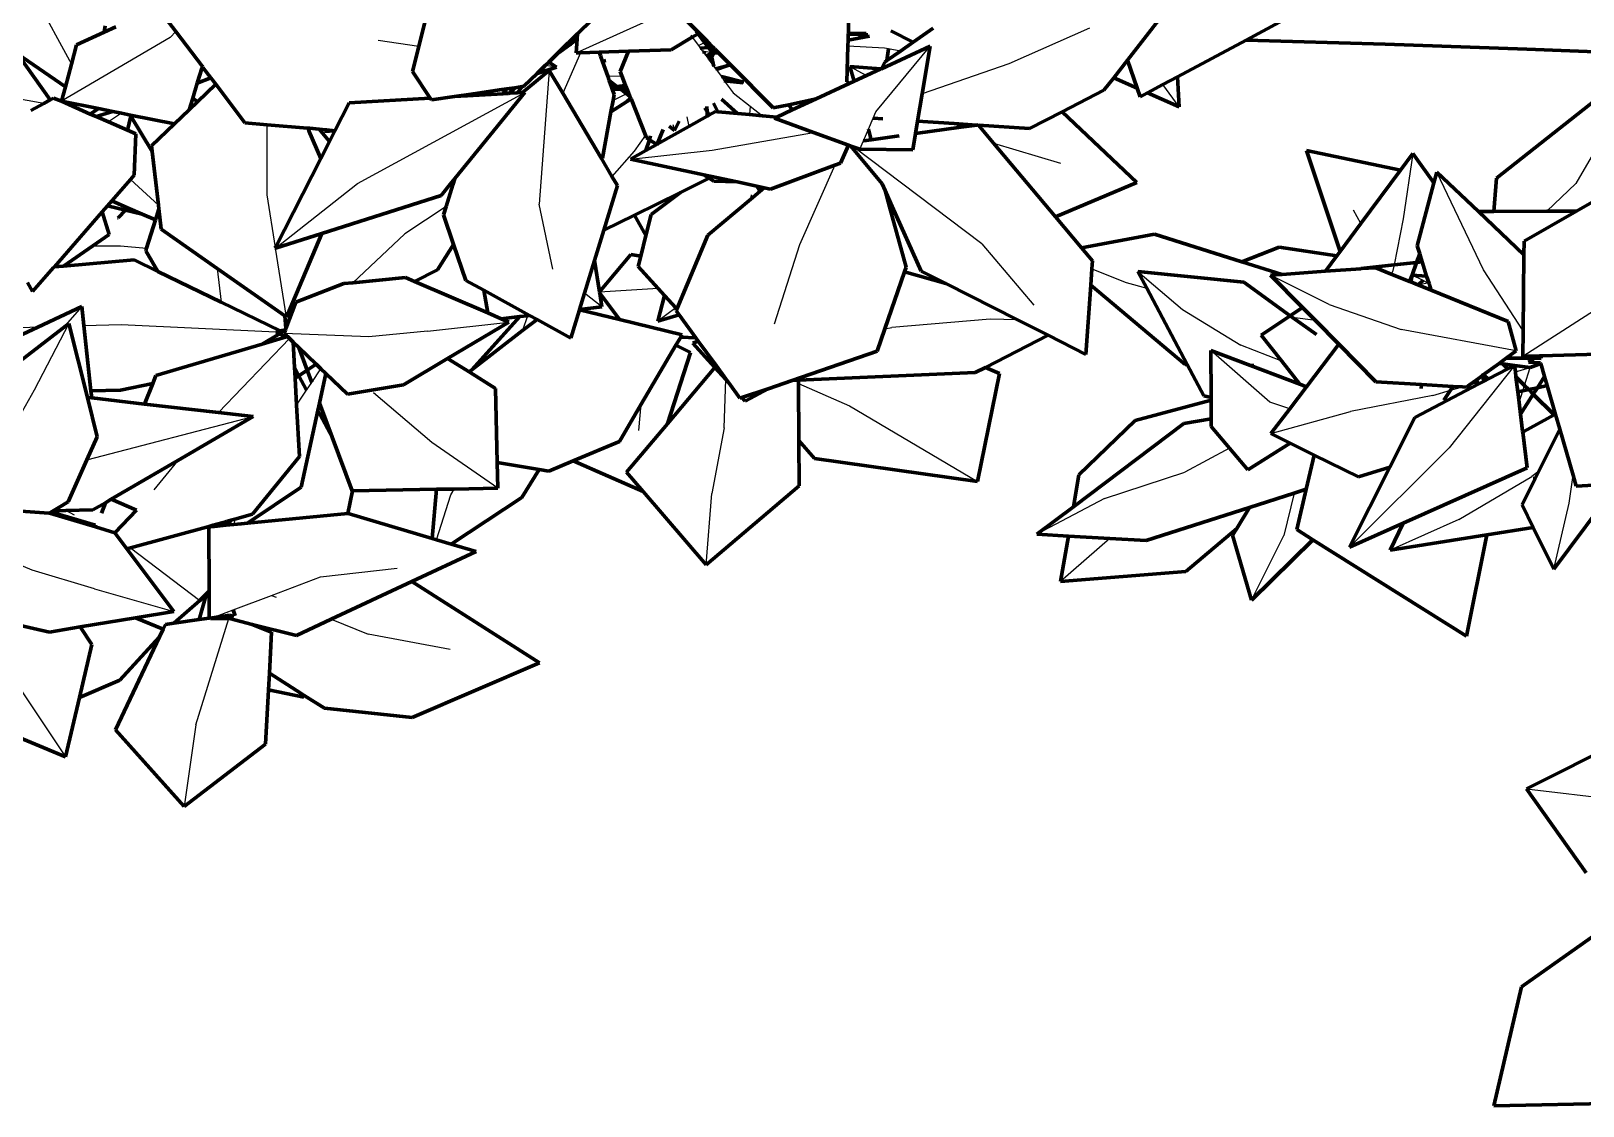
# Model space of a CAD drawing. Header units: millimetres. Extents: x 4307 to 31003, y 2809 to 20009.
# Drawn here: x 7200.2 to 7363.6, y 7641.9 to 7755.2 of the extents above; entities that cross this region are included whole.
import ezdxf

# ---------------------------------------------------------------- set-up
doc = ezdxf.new("R2010")
doc.units = ezdxf.units.MM
doc.layers.add('ProfileEdges', color=7, linetype='Continuous')

msp = doc.modelspace()

# ---------------------------------------------------------------- linework, layer by layer
for p, q in [((7199.49, 7760.96), (7204.48, 7751.72)), ((7257.65, 7752.89), (7268.99, 7758.04)), ((7311.67, 7755.5), (7303.19, 7751.75)), ((7214.88, 7754.5), (7203.46, 7747.79)), ((7215.49, 7755.13), (7214.88, 7754.5)), ((7241.07, 7753.56), (7236.77, 7754.2)), ((7269.7, 7754.75), (7269.85, 7754.54)), ((7269.85, 7754.54), (7270.5, 7753.66)), ((7270.5, 7753.66), (7271.15, 7754)), ((7270.5, 7753.66), (7270.7, 7753.39)), ((7271.15, 7754), (7271.41, 7754.13)), ((7290.11, 7753.39), (7286.24, 7753.59)), ((7289.19, 7746.7), (7294.9, 7753.61)), ((7258.09, 7752.91), (7256.22, 7748.66)), ((7270.7, 7753.39), (7270.91, 7753.11)), ((7270.91, 7753.11), (7271.94, 7752.93)), ((7270.91, 7753.11), (7271.02, 7752.96)), ((7271.02, 7752.96), (7271.05, 7752.92)), ((7271.11, 7753.02), (7271.05, 7752.92)), ((7271.05, 7752.92), (7271.12, 7752.82)), ((7271.12, 7752.82), (7271.31, 7752.57)), ((7271.31, 7752.57), (7271.49, 7752.32)), ((7271.49, 7752.32), (7271.64, 7752.13)), ((7271.64, 7752.13), (7271.72, 7752.01)), ((7271.72, 7752.01), (7272.13, 7751.46)), ((7271.85, 7752.73), (7271.93, 7752.73)), ((7271.93, 7752.73), (7272.09, 7752.75)), ((7272.09, 7752.75), (7272.71, 7752.81)), ((7290.52, 7753.31), (7290.11, 7753.39)), ((7291.78, 7753.08), (7290.52, 7753.31)), ((7201.57, 7747.56), (7185.7, 7750.4)), ((7254.8, 7751.05), (7253.73, 7736.94)), ((7255.57, 7751.38), (7254.37, 7751.56)), ((7260.95, 7750.43), (7262.43, 7750.49)), ((7272.13, 7751.46), (7272.31, 7751.22)), ((7272.31, 7751.22), (7272.36, 7751.15)), ((7272.36, 7751.15), (7272.92, 7750.39)), ((7272.92, 7750.39), (7273.23, 7749.96)), ((7286.44, 7751.47), (7288.21, 7750.5)), ((7303.19, 7751.75), (7294.06, 7748.57)), ((7234.62, 7739.14), (7252.23, 7748.73)), ((7263.16, 7748.67), (7262.95, 7748.57)), ((7273.23, 7749.96), (7274.18, 7748.68)), ((7274.18, 7748.68), (7275.97, 7747.27)), ((7321.14, 7747.2), (7319.4, 7749.56)), ((7262.95, 7748.57), (7261.52, 7747.88)), ((7275.97, 7747.27), (7275.88, 7746.39)), ((7275.97, 7747.27), (7277.25, 7746.26)), ((7209.77, 7746.53), (7208.38, 7745.62)), ((7267.8, 7745.36), (7267.99, 7744.73)), ((7269.3, 7746.14), (7269.49, 7745.14)), ((7288.4, 7744.85), (7288.9, 7746.01)), ((7288.9, 7746.01), (7289.19, 7746.7)), ((7297.44, 7745.45), (7298.15, 7745.06)), ((7225.11, 7737.92), (7225.11, 7745.33)), ((7231.35, 7744.79), (7231.12, 7744.61)), ((7264.92, 7744.23), (7263.74, 7742.54)), ((7271.94, 7742.65), (7282.62, 7744.52)), ((7287.88, 7743.62), (7288.4, 7744.85)), ((7366.23, 7744.87), (7362.88, 7739.14)), ((7263.74, 7742.54), (7261.4, 7739.88)), ((7263.37, 7741.7), (7271.94, 7742.65)), ((7300.36, 7732.76), (7286.87, 7742.97)), ((7287.51, 7742.74), (7287.88, 7743.62)), ((7301.59, 7743.38), (7308.62, 7741.27)), ((7345.72, 7742.3), (7344.7, 7735.42)), ((7284.88, 7741.07), (7281.16, 7732.68)), ((7210.7, 7739.57), (7213.65, 7736.84)), ((7225.98, 7732.33), (7234.62, 7739.14)), ((7353.18, 7730.05), (7348.24, 7740.34)), ((7362.88, 7739.14), (7359.82, 7736.2)), ((7225.97, 7732.4), (7225.11, 7737.92)), ((7276.01, 7737.49), (7276.11, 7737.93)), ((7243.95, 7736.72), (7239.61, 7733.84)), ((7255.16, 7730.09), (7253.73, 7736.94)), ((7340.25, 7734.92), (7339.48, 7736.33)), ((7344.7, 7735.42), (7343.75, 7730.56)), ((7206.74, 7732.56), (7209.64, 7732.57)), ((7209.64, 7732.57), (7212.41, 7732.31)), ((7227.12, 7725.05), (7225.98, 7732.33)), ((7234.12, 7728.67), (7239.61, 7733.84)), ((7281.16, 7732.68), (7278.47, 7724.3)), ((7300.36, 7732.76), (7305.81, 7726.3)), ((7219.83, 7730.18), (7220.25, 7726.62)), ((7311.93, 7730.14), (7315.54, 7728.69)), ((7316.78, 7729.87), (7321.46, 7725.85)), ((7336.9, 7726.38), (7330.75, 7729.46)), ((7343.6, 7729.83), (7343.46, 7729.59)), ((7343.75, 7730.56), (7343.6, 7729.83)), ((7346.81, 7728.9), (7345.66, 7729.48)), ((7357.34, 7723.62), (7353.18, 7730.05)), ((7260.35, 7726.14), (7258.52, 7727.59)), ((7266.26, 7728.08), (7260.1, 7727.67)), ((7315.54, 7728.69), (7317.72, 7728.1)), ((7346.24, 7728.46), (7347.27, 7728.66)), ((7347.27, 7728.66), (7346.81, 7728.9)), ((7347.43, 7728.58), (7347.27, 7728.66)), ((7357.31, 7720.94), (7367.49, 7727.48)), ((7205.59, 7726.17), (7203.57, 7723.89)), ((7268.11, 7726.02), (7266.22, 7724.61)), ((7321.46, 7725.85), (7327.61, 7722.08)), ((7336.9, 7726.38), (7344.51, 7723.76)), ((7204.21, 7724.38), (7200.56, 7717.37)), ((7205.8, 7724.16), (7209.72, 7724.28)), ((7209.72, 7724.28), (7226, 7723.49)), ((7241.98, 7723.56), (7250.54, 7724.53)), ((7252.51, 7725.2), (7252, 7723.64)), ((7301.22, 7724.83), (7290.86, 7723.97)), ((7304.1, 7724.77), (7301.22, 7724.83)), ((7335.47, 7724.68), (7333.07, 7725.02)), ((7200.94, 7724.01), (7190.81, 7723.54)), ((7227.44, 7722.8), (7219.99, 7714.99)), ((7226.03, 7723.5), (7226.71, 7723.47)), ((7235.8, 7722.97), (7226.88, 7723.34)), ((7241.98, 7723.56), (7235.8, 7722.97)), ((7290.13, 7723.82), (7290.86, 7723.97)), ((7356.61, 7721.49), (7344.51, 7723.76)), ((7330.68, 7716.1), (7324.47, 7721.53)), ((7331.93, 7720.4), (7327.61, 7722.08)), ((7359.23, 7720.7), (7359.05, 7720.99)), ((7229.79, 7718.18), (7230.74, 7719.62)), ((7356.43, 7719.97), (7349.57, 7711.29)), ((7356.52, 7719.28), (7358.09, 7719.73)), ((7357.49, 7717.85), (7358.09, 7719.73)), ((7229.25, 7717.37), (7229.79, 7718.18)), ((7273.21, 7713.38), (7273.39, 7718.47)), ((7273.39, 7718.47), (7273.39, 7718.55)), ((7281.04, 7718.06), (7286.4, 7715.71)), ((7349.69, 7717.34), (7350.95, 7717.7)), ((7351.71, 7717.91), (7352.57, 7718.16)), ((7352.57, 7718.16), (7353.24, 7718.3)), ((7357.31, 7717.29), (7357.49, 7717.85)), ((7200.56, 7717.37), (7197.39, 7711.74)), ((7228.19, 7715.77), (7229.25, 7717.37)), ((7242.44, 7711.85), (7236.28, 7717.06)), ((7332.76, 7715.4), (7330.68, 7716.1)), ((7347.82, 7716.81), (7339.15, 7715.1)), ((7347.82, 7716.81), (7349.69, 7717.34)), ((7356.92, 7716.04), (7357.31, 7717.29)), ((7206.12, 7710), (7223.64, 7714.57)), ((7264.23, 7713.11), (7264.49, 7715.88)), ((7286.4, 7715.71), (7299.88, 7707.74)), ((7330.77, 7712.78), (7339.15, 7715.1)), ((7273.21, 7713.38), (7271.93, 7706.45)), ((7357.42, 7713.01), (7357.28, 7713.05)), ((7249.4, 7707.03), (7242.44, 7711.85)), ((7326.44, 7711.23), (7321.72, 7708.71)), ((7349.57, 7711.29), (7339.06, 7700.82)), ((7215.69, 7709.94), (7213.17, 7706.84)), ((7313.26, 7705.95), (7321.72, 7708.71)), ((7350.58, 7703.73), (7358.25, 7708.25)), ((7358.98, 7708.82), (7358.25, 7708.25)), ((7362.17, 7705.44), (7362.6, 7708.4)), ((7242.91, 7701.6), (7244.43, 7706.33)), ((7244.43, 7706.33), (7244.8, 7706.94)), ((7271.33, 7698.94), (7271.93, 7706.45)), ((7333.24, 7706.49), (7332.14, 7702.04)), ((7204.81, 7704.18), (7203.89, 7704.68)), ((7313.26, 7705.95), (7306.13, 7702.17)), ((7360.56, 7698.49), (7362.17, 7705.44)), ((7220.98, 7703.15), (7220.84, 7703.53)), ((7221.16, 7703.16), (7221.19, 7703.24)), ((7221.19, 7703.24), (7221.4, 7703.68)), ((7221.69, 7703.75), (7221.59, 7703.2)), ((7350.58, 7703.73), (7343.35, 7700.49)), ((7200.35, 7698.38), (7189.74, 7702.83)), ((7313.83, 7701.72), (7308.64, 7697.18)), ((7328.73, 7695.23), (7332.14, 7702.04)), ((7210.71, 7700.75), (7218.01, 7695.2)), ((7206.91, 7696.41), (7200.35, 7698.38)), ((7230.72, 7697.68), (7238.79, 7698.59)), ((7206.91, 7696.41), (7215.27, 7694.05)), ((7225.55, 7695.73), (7230.72, 7697.68)), ((7221.51, 7694.22), (7225.55, 7695.73)), ((7225.55, 7695.73), (7226.04, 7695.53)), ((7217.58, 7682.08), (7221.05, 7693.28)), ((7219.3, 7693.38), (7221.51, 7694.22)), ((7221.05, 7693.28), (7221.17, 7693.65)), ((7231.82, 7693.21), (7235.72, 7691.64)), ((7244.38, 7690.04), (7235.72, 7691.64)), ((7198.96, 7686.08), (7203.87, 7678.72)), ((7228.69, 7685.39), (7228.96, 7685.01)), ((7217.58, 7682.08), (7216.37, 7673.48)), ((7357.7, 7675.36), (7367.41, 7674.21))]:
    msp.add_line(p, q)
at = {"layer": 'ProfileEdges', "lineweight": 211}
for p, q in [((7315.68, 7752.14), (7321.89, 7760.14)), ((7242.63, 7759.91), (7241.07, 7753.56)), ((7214.2, 7756.84), (7215.49, 7755.13)), ((7328.17, 7754.25), (7334.74, 7757.77)), ((7207.95, 7755.08), (7208.03, 7755.73)), ((7209.17, 7755.63), (7207.95, 7755.08)), ((7257.78, 7754.9), (7259.33, 7756.42)), ((7269.01, 7756.56), (7270.4, 7755.15)), ((7270.3, 7755.15), (7270.25, 7755.15)), ((7270.3, 7755.15), (7270.28, 7755.18)), ((7270.4, 7755.15), (7270.3, 7755.15)), ((7270.48, 7754.91), (7270.3, 7755.15)), ((7270.4, 7755.15), (7270.58, 7754.97)), ((7286.29, 7754.97), (7286.32, 7756.1)), ((7293.11, 7754.01), (7290.77, 7755.22)), ((7295.22, 7755.49), (7293.11, 7754.01)), ((7205.01, 7753.76), (7204.48, 7751.72)), ((7207.95, 7755.08), (7205.01, 7753.76)), ((7215.49, 7755.13), (7218.28, 7751.45)), ((7241.07, 7753.56), (7240.41, 7750.92)), ((7255.84, 7752.99), (7256.77, 7753.91)), ((7256.99, 7753.79), (7255.84, 7752.94)), ((7256.77, 7753.91), (7256.89, 7754.03)), ((7256.97, 7753.85), (7256.77, 7753.91)), ((7256.89, 7754.03), (7257.33, 7754.46)), ((7256.89, 7754.03), (7256.97, 7753.85)), ((7257.04, 7753.82), (7256.97, 7753.85)), ((7256.97, 7753.85), (7256.99, 7753.79)), ((7257.04, 7753.82), (7256.99, 7753.79)), ((7257.3, 7754.01), (7257.04, 7753.82)), ((7257.3, 7754.01), (7257.33, 7754.46)), ((7257.75, 7754.34), (7257.3, 7754.01)), ((7257.33, 7754.46), (7257.78, 7754.9)), ((7257.75, 7754.34), (7257.65, 7752.89)), ((7257.78, 7754.9), (7257.75, 7754.34)), ((7267.63, 7753.23), (7269.85, 7754.54)), ((7269.85, 7754.54), (7270.48, 7754.91)), ((7270.48, 7754.91), (7270.58, 7754.97)), ((7271.15, 7754), (7270.48, 7754.91)), ((7270.58, 7754.97), (7271.41, 7754.13)), ((7271.56, 7753.45), (7271.15, 7754)), ((7271.41, 7754.13), (7272.04, 7753.49)), ((7286.12, 7749.83), (7286.24, 7753.59)), ((7286.24, 7753.59), (7286.26, 7754.23)), ((7286.26, 7754.23), (7286.28, 7754.88)), ((7286.26, 7754.23), (7288.52, 7754.66)), ((7286.28, 7754.88), (7286.29, 7754.97)), ((7288.36, 7754.79), (7286.28, 7754.88)), ((7288.17, 7754.95), (7286.29, 7754.97)), ((7294.9, 7753.61), (7289.77, 7751.23)), ((7293.11, 7754.01), (7291.78, 7753.08)), ((7294.06, 7748.57), (7294.9, 7753.61)), ((7320.94, 7750.38), (7328.17, 7754.25)), ((7342.82, 7753.83), (7328.17, 7754.25)), ((7357.74, 7753.3), (7342.82, 7753.83)), ((7198.81, 7752.81), (7203.86, 7749.31)), ((7202.25, 7747.93), (7198.81, 7752.81)), ((7254.37, 7751.56), (7254.74, 7751.92)), ((7255.78, 7752.94), (7254.74, 7751.92)), ((7255.57, 7751.38), (7254.74, 7751.92)), ((7255.78, 7752.94), (7255.84, 7752.99)), ((7255.78, 7752.94), (7255.81, 7752.91)), ((7255.84, 7752.94), (7255.78, 7752.94)), ((7255.84, 7752.99), (7255.84, 7752.94)), ((7257.65, 7752.89), (7258.09, 7752.91)), ((7258.09, 7752.91), (7260.05, 7752.98)), ((7260.05, 7752.98), (7263.16, 7753.08)), ((7260.21, 7752.62), (7260.05, 7752.98)), ((7260.19, 7752.58), (7260.21, 7752.62)), ((7260.23, 7752.47), (7260.19, 7752.58)), ((7260.38, 7752.46), (7260.23, 7752.47)), ((7260.4, 7751.99), (7260.23, 7752.47)), ((7260.4, 7751.99), (7260.77, 7752.1)), ((7260.95, 7750.43), (7260.4, 7751.99)), ((7263.16, 7753.08), (7262.25, 7750.95)), ((7263.16, 7753.08), (7267.63, 7753.23)), ((7270.7, 7753.39), (7271.56, 7753.45)), ((7271.11, 7753.02), (7271.02, 7752.96)), ((7271.12, 7752.82), (7271.11, 7753.02)), ((7271.89, 7752.81), (7271.31, 7752.57)), ((7271.49, 7752.32), (7271.85, 7752.73)), ((7271.56, 7753.45), (7272.04, 7753.49)), ((7271.94, 7752.93), (7271.56, 7753.45)), ((7271.64, 7752.13), (7271.88, 7752.61)), ((7271.92, 7752.41), (7271.72, 7752.01)), ((7271.89, 7752.81), (7271.85, 7752.73)), ((7271.85, 7752.73), (7271.88, 7752.61)), ((7271.88, 7752.61), (7271.93, 7752.73)), ((7271.88, 7752.61), (7271.92, 7752.41)), ((7271.96, 7752.9), (7271.89, 7752.81)), ((7271.98, 7752.84), (7271.89, 7752.81)), ((7272.09, 7752.75), (7271.92, 7752.41)), ((7271.92, 7752.41), (7272.13, 7751.46)), ((7271.93, 7752.73), (7271.98, 7752.84)), ((7271.94, 7752.93), (7271.96, 7752.9)), ((7272.14, 7753.39), (7271.96, 7752.9)), ((7271.98, 7752.84), (7272.22, 7753.31)), ((7272.17, 7752.91), (7271.98, 7752.84)), ((7272.04, 7753.49), (7272.14, 7753.39)), ((7272.17, 7752.91), (7272.09, 7752.75)), ((7272.14, 7753.39), (7272.22, 7753.31)), ((7272.32, 7753.21), (7272.17, 7752.91)), ((7272.49, 7753.03), (7272.17, 7752.91)), ((7272.22, 7753.31), (7272.32, 7753.21)), ((7272.32, 7753.21), (7272.49, 7753.03)), ((7272.49, 7753.03), (7272.71, 7752.81)), ((7272.71, 7752.81), (7273.85, 7751.66)), ((7290.14, 7751.93), (7289.77, 7751.23)), ((7290.36, 7752.09), (7290.14, 7751.93)), ((7290.52, 7753.31), (7290.36, 7752.09)), ((7291.78, 7753.08), (7290.36, 7752.09)), ((7314.23, 7750.27), (7315.68, 7752.14)), ((7315.68, 7752.14), (7316.7, 7749.17)), ((7357.74, 7753.3), (7372.63, 7752.68)), ((7204.48, 7751.72), (7203.86, 7749.31)), ((7217.74, 7749.69), (7218.22, 7751.25)), ((7217.74, 7749.69), (7219.18, 7750.26)), ((7218.22, 7751.25), (7218.25, 7751.38)), ((7218.22, 7751.25), (7218.33, 7751.37)), ((7218.25, 7751.38), (7218.28, 7751.45)), ((7218.31, 7751.41), (7218.25, 7751.38)), ((7218.28, 7751.45), (7218.31, 7751.41)), ((7218.31, 7751.41), (7218.33, 7751.37)), ((7218.33, 7751.37), (7219.18, 7750.26)), ((7219.18, 7750.26), (7219.68, 7749.59)), ((7240.41, 7750.92), (7242.26, 7748.13)), ((7254.8, 7751.05), (7252, 7748.72)), ((7252.14, 7749.37), (7253.52, 7750.72)), ((7253.52, 7750.72), (7254.37, 7751.56)), ((7253.52, 7750.72), (7255.57, 7751.38)), ((7256.22, 7748.66), (7254.8, 7751.05)), ((7261.12, 7749.97), (7260.95, 7750.43)), ((7262.25, 7750.95), (7262.43, 7750.49)), ((7262.43, 7750.49), (7262.84, 7749.46)), ((7272.31, 7751.22), (7273.5, 7751.54)), ((7272.36, 7751.15), (7273.5, 7751.54)), ((7272.92, 7750.39), (7275.28, 7749.82)), ((7273.5, 7751.54), (7273.85, 7751.66)), ((7273.5, 7751.54), (7273.87, 7751.64)), ((7273.85, 7751.66), (7273.87, 7751.64)), ((7273.87, 7751.64), (7278.37, 7747.09)), ((7289.71, 7751.2), (7286.44, 7751.47)), ((7286.44, 7751.47), (7286.9, 7749.9)), ((7288.21, 7750.5), (7286.9, 7749.9)), ((7289.71, 7751.2), (7288.21, 7750.5)), ((7289.77, 7751.23), (7289.71, 7751.2)), ((7313.2, 7748.95), (7314.23, 7750.27)), ((7314.23, 7750.27), (7316.7, 7749.17)), ((7319.4, 7749.56), (7320.94, 7750.38)), ((7321.14, 7747.2), (7320.94, 7750.38)), ((7369.9, 7751.84), (7354.53, 7739.69)), ((7203.86, 7749.31), (7203.46, 7747.79)), ((7217.26, 7748.11), (7217.74, 7749.69)), ((7219.68, 7749.59), (7217.75, 7747.74)), ((7219.68, 7749.59), (7222.76, 7745.54)), ((7244.86, 7739.67), (7252.23, 7748.73)), ((7246.82, 7748.58), (7249.8, 7749.02)), ((7249.8, 7749.02), (7250.33, 7749.1)), ((7250.13, 7748.84), (7249.8, 7749.02)), ((7249.94, 7748.59), (7250.13, 7748.84)), ((7250.51, 7748.63), (7249.94, 7748.59)), ((7250.13, 7748.84), (7250.33, 7749.1)), ((7250.51, 7748.63), (7250.13, 7748.84)), ((7250.33, 7749.1), (7251.17, 7749.22)), ((7250.61, 7748.64), (7250.51, 7748.63)), ((7251.17, 7749.22), (7250.61, 7748.64)), ((7251.46, 7748.69), (7250.61, 7748.64)), ((7251.17, 7749.22), (7251.95, 7749.34)), ((7251.95, 7749.34), (7251.46, 7748.69)), ((7252, 7748.72), (7251.46, 7748.69)), ((7251.95, 7749.34), (7252.14, 7749.37)), ((7252.23, 7748.73), (7252, 7748.72)), ((7260.29, 7741.75), (7256.22, 7748.66)), ((7261.12, 7749.97), (7261.92, 7749.36)), ((7261.36, 7749.3), (7261.12, 7749.97)), ((7261.36, 7749.3), (7261.92, 7749.36)), ((7261.43, 7749.09), (7261.36, 7749.3)), ((7261.43, 7749.09), (7261.65, 7749.07)), ((7261.46, 7749.01), (7261.43, 7749.09)), ((7261.46, 7749.01), (7261.65, 7749.07)), ((7261.64, 7748.51), (7261.46, 7749.01)), ((7261.65, 7749.07), (7262.1, 7749.22)), ((7261.65, 7749.07), (7262.37, 7749.02)), ((7261.92, 7749.36), (7262.84, 7749.46)), ((7261.92, 7749.36), (7262.1, 7749.22)), ((7262.1, 7749.22), (7262.84, 7749.46)), ((7262.1, 7749.22), (7262.37, 7749.02)), ((7262.37, 7749.02), (7263.04, 7748.97)), ((7262.37, 7749.02), (7262.95, 7748.57)), ((7262.84, 7749.46), (7263.04, 7748.97)), ((7263.04, 7748.97), (7263.16, 7748.67)), ((7263.16, 7748.67), (7263.3, 7748.31)), ((7273.23, 7749.96), (7275.2, 7749.74)), ((7286.39, 7749.66), (7282.91, 7748.04)), ((7286.39, 7749.66), (7286.12, 7749.83)), ((7286.9, 7749.9), (7286.39, 7749.66)), ((7308.79, 7746.68), (7313.2, 7748.95)), ((7316.7, 7749.17), (7317.01, 7748.28)), ((7317.01, 7748.28), (7317.78, 7748.69)), ((7317.78, 7748.69), (7319.4, 7749.56)), ((7317.78, 7748.69), (7321.14, 7747.2)), ((7201.57, 7747.56), (7200.22, 7746.83)), ((7202.25, 7747.93), (7201.57, 7747.56)), ((7202.61, 7748.13), (7202.25, 7747.93)), ((7203.46, 7747.79), (7202.61, 7748.13)), ((7203.46, 7747.79), (7207.33, 7747.02)), ((7206.47, 7746.45), (7203.46, 7747.79)), ((7207.33, 7747.02), (7206.47, 7746.45)), ((7207.33, 7747.02), (7208.86, 7746.71)), ((7216.89, 7746.9), (7217.26, 7748.11)), ((7217.75, 7747.74), (7216.89, 7746.9)), ((7217.75, 7747.74), (7217.26, 7748.11)), ((7233.73, 7747.62), (7232.24, 7744.69)), ((7242.26, 7748.13), (7233.73, 7747.62)), ((7242.26, 7748.13), (7242.4, 7747.93)), ((7242.4, 7747.93), (7244.81, 7748.29)), ((7244.81, 7748.29), (7246.82, 7748.58)), ((7246.15, 7748.37), (7244.81, 7748.29)), ((7249.94, 7748.59), (7246.15, 7748.37)), ((7246.15, 7748.37), (7246.82, 7748.58)), ((7261.29, 7746.67), (7261.52, 7747.88)), ((7262.92, 7747.72), (7261.29, 7746.67)), ((7261.52, 7747.88), (7261.64, 7748.51)), ((7262.92, 7747.72), (7263.37, 7748.14)), ((7263.41, 7748.04), (7262.92, 7747.72)), ((7262.95, 7748.57), (7263.3, 7748.31)), ((7263.3, 7748.31), (7263.37, 7748.14)), ((7263.37, 7748.14), (7263.41, 7748.04)), ((7263.41, 7748.04), (7264.92, 7744.23)), ((7271.19, 7747.12), (7271.41, 7746.71)), ((7271.41, 7746.71), (7271.39, 7747.23)), ((7272.09, 7747.59), (7272.56, 7746.7)), ((7274.62, 7746.5), (7272.94, 7748.03)), ((7278.37, 7747.09), (7280.02, 7747.43)), ((7280.02, 7747.43), (7282.91, 7748.04)), ((7280.02, 7747.43), (7280.38, 7746.88)), ((7282.91, 7748.04), (7280.38, 7746.88)), ((7293.58, 7745.7), (7294.06, 7748.57)), ((7207.08, 7746.19), (7206.47, 7746.45)), ((7208.86, 7746.71), (7207.08, 7746.19)), ((7208.38, 7745.62), (7207.08, 7746.19)), ((7210.4, 7744.75), (7208.38, 7745.62)), ((7208.86, 7746.71), (7209.77, 7746.53)), ((7209.77, 7746.53), (7210.7, 7746.34)), ((7210.4, 7744.75), (7210.76, 7746.24)), ((7210.7, 7746.34), (7210.76, 7746.24)), ((7210.7, 7746.34), (7215.34, 7745.42)), ((7210.76, 7746.24), (7213, 7742.51)), ((7215.34, 7745.42), (7212.93, 7743.1)), ((7216.89, 7746.9), (7215.34, 7745.42)), ((7222.76, 7745.54), (7225.11, 7745.33)), ((7260.39, 7741.8), (7261.29, 7746.67)), ((7267.99, 7744.73), (7268.47, 7745.71)), ((7271.43, 7746.24), (7269.49, 7745.14)), ((7271.43, 7746.24), (7271.41, 7746.71)), ((7271.41, 7746.71), (7271.61, 7746.34)), ((7271.61, 7746.34), (7271.43, 7746.24)), ((7272.3, 7746.72), (7271.61, 7746.34)), ((7272.56, 7746.7), (7272.3, 7746.72)), ((7274.62, 7746.5), (7272.56, 7746.7)), ((7275.88, 7746.39), (7274.62, 7746.5)), ((7277.25, 7746.26), (7275.88, 7746.39)), ((7278.76, 7746.12), (7277.25, 7746.26)), ((7278.76, 7746.12), (7278.52, 7746.01)), ((7278.52, 7746.01), (7282.62, 7744.52)), ((7280.38, 7746.88), (7278.76, 7746.12)), ((7288.9, 7746.01), (7289.92, 7745.94)), ((7293.36, 7744.39), (7293.58, 7745.7)), ((7293.58, 7745.7), (7297.44, 7745.45)), ((7297.44, 7745.45), (7299.82, 7745.29)), ((7305.38, 7744.93), (7308.79, 7746.68)), ((7316.68, 7739.23), (7308.79, 7746.68)), ((7211.26, 7744.38), (7210.4, 7744.75)), ((7211.08, 7740.01), (7211.26, 7744.38)), ((7225.11, 7745.33), (7229.36, 7744.96)), ((7229.49, 7744.67), (7229.36, 7744.96)), ((7229.36, 7744.96), (7229.57, 7744.95)), ((7229.57, 7744.95), (7229.49, 7744.67)), ((7230.75, 7741.77), (7229.49, 7744.67)), ((7229.57, 7744.95), (7230.56, 7744.86)), ((7230.56, 7744.86), (7231.25, 7744.8)), ((7231.65, 7743.55), (7230.56, 7744.86)), ((7231.25, 7744.8), (7231.12, 7744.61)), ((7231.12, 7744.61), (7232.24, 7744.69)), ((7231.25, 7744.8), (7231.35, 7744.79)), ((7231.35, 7744.79), (7232.24, 7744.69)), ((7232.24, 7744.69), (7231.65, 7743.55)), ((7264.92, 7744.23), (7265.05, 7743.93)), ((7265.34, 7743.74), (7264.97, 7742.6)), ((7265.05, 7743.93), (7265.34, 7743.74)), ((7265.47, 7744.15), (7265.34, 7743.74)), ((7265.34, 7743.74), (7266.11, 7743.24)), ((7269.49, 7745.14), (7266.16, 7743.27)), ((7266.16, 7743.27), (7266.78, 7744.83)), ((7267.43, 7745.16), (7267.99, 7744.73)), ((7282.62, 7744.52), (7286.31, 7743.17)), ((7288.71, 7743.73), (7287.88, 7743.62)), ((7288.71, 7743.73), (7288.4, 7744.85)), ((7291.65, 7744.15), (7288.71, 7743.73)), ((7293.07, 7742.67), (7293.36, 7744.39)), ((7298.15, 7745.06), (7293.36, 7744.39)), ((7299.82, 7745.29), (7298.15, 7745.06)), ((7299.96, 7745.31), (7299.82, 7745.29)), ((7299.99, 7745.28), (7299.96, 7745.31)), ((7299.99, 7745.28), (7305.38, 7744.93)), ((7301.59, 7743.38), (7299.99, 7745.28)), ((7212.93, 7743.1), (7213, 7742.51)), ((7213, 7742.51), (7213.65, 7736.84)), ((7231.65, 7743.55), (7230.75, 7741.77)), ((7264.97, 7742.6), (7263.37, 7741.7)), ((7266.11, 7743.24), (7264.97, 7742.6)), ((7266.16, 7743.27), (7266.11, 7743.24)), ((7285.46, 7741.28), (7286.31, 7743.17)), ((7286.31, 7743.17), (7286.57, 7743.08)), ((7286.57, 7743.08), (7289.85, 7739.11)), ((7286.57, 7743.08), (7286.87, 7742.97)), ((7286.87, 7742.97), (7287.51, 7742.74)), ((7287.51, 7742.74), (7293.07, 7742.67)), ((7308.1, 7735.61), (7301.59, 7743.38)), ((7344.42, 7740.55), (7334.53, 7742.6)), ((7334.53, 7742.6), (7338.06, 7731.95)), ((7345.72, 7742.3), (7344.42, 7740.55)), ((7347.94, 7739.21), (7345.72, 7742.3)), ((7230.75, 7741.77), (7225.97, 7732.4)), ((7260.29, 7741.75), (7260.39, 7741.8)), ((7261.4, 7739.88), (7260.29, 7741.75)), ((7263.37, 7741.7), (7271.09, 7740.05)), ((7278.08, 7738.55), (7284.88, 7741.07)), ((7284.88, 7741.07), (7285.46, 7741.28)), ((7344.42, 7740.55), (7340.25, 7734.92)), ((7208.73, 7737.3), (7210.7, 7739.57)), ((7210.7, 7739.57), (7211.08, 7740.01)), ((7243.41, 7737.87), (7244.51, 7739.23)), ((7244.65, 7738.99), (7243.95, 7736.72)), ((7244.51, 7739.23), (7244.86, 7739.67)), ((7244.51, 7739.23), (7244.65, 7738.99)), ((7244.86, 7739.67), (7244.65, 7738.99)), ((7260.54, 7734.22), (7261.97, 7738.91)), ((7261.97, 7738.91), (7261.4, 7739.88)), ((7268.61, 7738.18), (7271.65, 7739.68)), ((7271.09, 7740.05), (7271.01, 7739.98)), ((7271.09, 7740.05), (7271.65, 7739.68)), ((7271.09, 7740.05), (7271.73, 7739.91)), ((7271.65, 7739.68), (7271.74, 7739.73)), ((7271.65, 7739.68), (7272.13, 7739.37)), ((7271.74, 7739.73), (7271.73, 7739.91)), ((7271.73, 7739.91), (7274.58, 7739.3)), ((7272.13, 7739.37), (7274.58, 7739.3)), ((7274.58, 7739.3), (7276.67, 7738.85)), ((7276.67, 7738.85), (7276.96, 7738.3)), ((7276.67, 7738.85), (7277.42, 7738.69)), ((7289.85, 7739.11), (7290.17, 7738.4)), ((7308.1, 7735.61), (7316.68, 7739.23)), ((7347.94, 7739.21), (7346.2, 7732.55)), ((7348.24, 7740.34), (7347.94, 7739.21)), ((7352.63, 7736.17), (7348.24, 7740.34)), ((7354.53, 7739.69), (7354.24, 7736.18)), ((7208.27, 7736.78), (7208.73, 7737.3)), ((7208.73, 7737.3), (7210.41, 7736.57)), ((7230.86, 7733.88), (7243.41, 7737.87)), ((7263.76, 7735.8), (7268.61, 7738.18)), ((7268.61, 7738.18), (7265.53, 7735.87)), ((7276.01, 7737.49), (7271.5, 7733.67)), ((7276.96, 7738.3), (7276.01, 7737.49)), ((7277.42, 7738.69), (7276.96, 7738.3)), ((7277.42, 7738.69), (7278.08, 7738.55)), ((7290.64, 7736.69), (7290.17, 7738.4)), ((7290.17, 7738.4), (7290.92, 7736.71)), ((7365.85, 7737.86), (7362.96, 7736.21)), ((7202.7, 7730.34), (7207.72, 7736.15)), ((7207.72, 7736.15), (7208.27, 7736.78)), ((7208.46, 7733.74), (7207.72, 7736.15)), ((7208.27, 7736.78), (7210.18, 7736.33)), ((7209.41, 7735.53), (7210.18, 7736.33)), ((7210.18, 7736.33), (7210.41, 7736.57)), ((7210.18, 7736.33), (7211.93, 7735.91)), ((7210.41, 7736.57), (7211.93, 7735.91)), ((7211.93, 7735.91), (7213.33, 7735.3)), ((7213.69, 7736.47), (7213.33, 7735.3)), ((7213.65, 7736.84), (7213.69, 7736.47)), ((7213.69, 7736.47), (7213.94, 7734.32)), ((7243.95, 7736.72), (7243.67, 7735.82)), ((7243.67, 7735.82), (7244.72, 7732.72)), ((7260.54, 7734.22), (7263.76, 7735.8)), ((7263.76, 7735.8), (7264.98, 7733.64)), ((7265.53, 7735.87), (7264.98, 7733.64)), ((7290.64, 7736.69), (7290.92, 7736.71)), ((7292.38, 7730.33), (7290.64, 7736.69)), ((7290.92, 7736.71), (7293.95, 7729.9)), ((7310.83, 7732.36), (7308.1, 7735.61)), ((7354.24, 7736.18), (7352.63, 7736.17)), ((7357.43, 7731.61), (7352.63, 7736.17)), ((7359.82, 7736.2), (7354.24, 7736.18)), ((7362.96, 7736.21), (7357.45, 7733.06)), ((7362.96, 7736.21), (7359.82, 7736.2)), ((7209.35, 7735.52), (7209.41, 7735.53)), ((7213.33, 7735.3), (7212.41, 7732.31)), ((7213.94, 7734.32), (7219.83, 7730.18)), ((7259.57, 7731.02), (7260.54, 7734.22)), ((7340.25, 7734.92), (7338.06, 7731.95)), ((7203.65, 7730.43), (7206.74, 7732.56)), ((7206.74, 7732.56), (7208.46, 7733.74)), ((7212.41, 7732.31), (7212.33, 7732.05)), ((7225.97, 7732.4), (7225.92, 7732.3)), ((7225.92, 7732.3), (7225.98, 7732.33)), ((7225.98, 7732.33), (7230.86, 7733.88)), ((7227.12, 7725.05), (7230.86, 7733.88)), ((7243.03, 7730.02), (7244.72, 7732.72)), ((7244.72, 7732.72), (7246, 7728.92)), ((7264.98, 7733.64), (7264.44, 7731.48)), ((7271.5, 7733.67), (7268.23, 7725.89)), ((7318.53, 7733.79), (7310.83, 7732.36)), ((7311.99, 7730.98), (7310.83, 7732.36)), ((7327.71, 7730.89), (7318.53, 7733.79)), ((7331.65, 7732.42), (7327.71, 7730.89)), ((7337.73, 7731.5), (7331.65, 7732.42)), ((7346.2, 7732.55), (7346.46, 7731.72)), ((7357.45, 7733.06), (7357.43, 7731.61)), ((7211.1, 7731.1), (7203.65, 7730.43)), ((7213.6, 7729.87), (7211.1, 7731.1)), ((7212.33, 7732.05), (7213.6, 7729.87)), ((7258.52, 7727.59), (7259.57, 7731.02)), ((7260.09, 7727.72), (7259.57, 7731.02)), ((7263.38, 7731.64), (7260.09, 7727.72)), ((7264.44, 7731.48), (7263.38, 7731.64)), ((7264.44, 7731.48), (7264.17, 7730.4)), ((7311.93, 7730.14), (7311.99, 7730.98)), ((7331.97, 7729.55), (7327.71, 7730.89)), ((7337.73, 7731.5), (7336.53, 7729.88)), ((7338.06, 7731.95), (7337.73, 7731.5)), ((7346.13, 7730.82), (7343.75, 7730.56)), ((7346.13, 7730.82), (7345.66, 7729.48)), ((7346.46, 7731.72), (7346.13, 7730.82)), ((7346.72, 7730.89), (7346.13, 7730.82)), ((7346.46, 7731.72), (7346.72, 7730.89)), ((7346.72, 7730.89), (7347.18, 7729.38)), ((7357.43, 7731.61), (7357.34, 7723.62)), ((7200.38, 7727.74), (7202.61, 7730.29)), ((7202.7, 7730.34), (7202.61, 7730.29)), ((7203.65, 7730.43), (7202.7, 7730.34)), ((7220.25, 7726.62), (7213.6, 7729.87)), ((7219.83, 7730.18), (7226.95, 7725.17)), ((7239.68, 7729.21), (7234.12, 7728.67)), ((7240.6, 7728.81), (7239.68, 7729.21)), ((7240.6, 7728.81), (7243.03, 7730.02)), ((7264.17, 7730.4), (7266.26, 7728.08)), ((7290.13, 7723.82), (7292.21, 7729.84)), ((7292.21, 7729.84), (7292.38, 7730.33)), ((7296.54, 7728.59), (7292.21, 7729.84)), ((7293.95, 7729.9), (7296.54, 7728.59)), ((7311.81, 7728.43), (7311.93, 7730.14)), ((7327.92, 7728.72), (7316.78, 7729.87)), ((7316.78, 7729.87), (7317.72, 7728.1)), ((7331.97, 7729.55), (7330.75, 7729.46)), ((7330.75, 7729.46), (7334.11, 7726.06)), ((7336.53, 7729.88), (7331.97, 7729.55)), ((7340.24, 7730.15), (7336.53, 7729.88)), ((7340.29, 7730.18), (7340.24, 7730.15)), ((7343.75, 7730.56), (7340.29, 7730.18)), ((7341.82, 7730.26), (7340.29, 7730.18)), ((7343.46, 7729.59), (7341.82, 7730.26)), ((7345.38, 7728.81), (7343.46, 7729.59)), ((7345.66, 7729.48), (7345.38, 7728.81)), ((7345.66, 7729.48), (7345.52, 7728.76)), ((7347.18, 7729.38), (7345.66, 7729.48)), ((7347.18, 7729.38), (7347.43, 7728.58)), ((7199.85, 7728.71), (7200.38, 7727.74)), ((7233.17, 7728.58), (7228.12, 7726.63)), ((7234.12, 7728.67), (7233.17, 7728.58)), ((7248.32, 7725.49), (7240.6, 7728.81)), ((7246, 7728.92), (7247.9, 7727.88)), ((7247.9, 7727.88), (7248.32, 7725.49)), ((7247.9, 7727.88), (7252.73, 7725.23)), ((7257.99, 7725.86), (7258.52, 7727.59)), ((7260.1, 7727.67), (7260.05, 7727.67)), ((7260.09, 7727.72), (7260.1, 7727.67)), ((7260.1, 7727.67), (7260.11, 7727.59)), ((7260.11, 7727.59), (7262.19, 7724.81)), ((7260.35, 7726.14), (7260.11, 7727.59)), ((7266.26, 7728.08), (7266.93, 7727.33)), ((7296.54, 7728.59), (7304.1, 7724.77)), ((7311.3, 7721.12), (7311.81, 7728.43)), ((7311.81, 7728.43), (7321.76, 7720.06)), ((7317.72, 7728.1), (7321.98, 7720.06)), ((7332.82, 7725.2), (7327.92, 7728.72)), ((7345.52, 7728.76), (7345.38, 7728.81)), ((7346.24, 7728.46), (7345.52, 7728.76)), ((7346.24, 7728.46), (7346.81, 7728.9)), ((7347.65, 7727.89), (7346.24, 7728.46)), ((7347.43, 7728.58), (7347.65, 7727.89)), ((7355.78, 7724.58), (7347.65, 7727.89)), ((7205.59, 7726.17), (7200.94, 7724.01)), ((7205.8, 7724.16), (7205.59, 7726.17)), ((7226.45, 7723.59), (7220.25, 7726.62)), ((7228.12, 7726.63), (7227.07, 7723.84)), ((7257.08, 7722.85), (7257.99, 7725.83)), ((7257.99, 7725.86), (7260.35, 7726.14)), ((7257.99, 7725.83), (7257.99, 7725.86)), ((7262.19, 7724.81), (7257.99, 7725.83)), ((7266.93, 7727.33), (7266.22, 7724.61)), ((7266.93, 7727.33), (7268.11, 7726.02)), ((7268.11, 7726.02), (7268.23, 7725.89)), ((7268.23, 7725.89), (7268.16, 7725.73)), ((7334.11, 7726.06), (7332.82, 7725.2)), ((7334.11, 7726.06), (7335.47, 7724.68)), ((7204.21, 7724.38), (7203.57, 7723.89)), ((7206.17, 7716.58), (7204.21, 7724.38)), ((7206.54, 7717.27), (7205.8, 7724.16)), ((7226.95, 7725.17), (7227.07, 7723.84)), ((7226.95, 7725.17), (7227.12, 7725.05)), ((7244.1, 7720.68), (7250.54, 7724.53)), ((7251.71, 7725.11), (7246.65, 7719.51)), ((7249.75, 7724.87), (7248.32, 7725.49)), ((7249.75, 7724.87), (7251.71, 7725.11)), ((7250.54, 7724.53), (7249.75, 7724.87)), ((7251.71, 7725.11), (7252.51, 7725.2)), ((7253.51, 7724.8), (7252, 7723.64)), ((7252.51, 7725.2), (7252.73, 7725.23)), ((7252.73, 7725.23), (7253.51, 7724.8)), ((7253.51, 7724.8), (7257.08, 7722.85)), ((7268.79, 7723.2), (7262.19, 7724.81)), ((7266.22, 7724.61), (7268.49, 7725.28)), ((7268.16, 7725.73), (7268.49, 7725.28)), ((7268.49, 7725.28), (7270.25, 7722.86)), ((7304.1, 7724.77), (7307.32, 7723.14)), ((7332.82, 7725.2), (7329.76, 7723.16)), ((7333.07, 7725.02), (7332.82, 7725.2)), ((7335.59, 7723.21), (7333.07, 7725.02)), ((7335.47, 7724.68), (7337.92, 7722.21)), ((7356.61, 7721.49), (7355.78, 7724.58)), ((7203.57, 7723.89), (7189.33, 7712.88)), ((7200.94, 7724.01), (7194.55, 7721.02)), ((7224.57, 7722.21), (7226.41, 7723.29)), ((7227.12, 7722.96), (7224.57, 7722.21)), ((7226.03, 7723.5), (7226, 7723.49)), ((7226.45, 7723.59), (7226.03, 7723.5)), ((7226.03, 7723.5), (7226.41, 7723.29)), ((7226.41, 7723.29), (7226.71, 7723.47)), ((7226.41, 7723.29), (7227.12, 7722.96)), ((7227.02, 7723.72), (7226.45, 7723.59)), ((7226.71, 7723.47), (7226.45, 7723.59)), ((7227.02, 7723.72), (7226.88, 7723.34)), ((7226.88, 7723.34), (7227.14, 7723.09)), ((7227.07, 7723.84), (7227.02, 7723.72)), ((7227.12, 7722.96), (7227.14, 7723.01)), ((7227.15, 7722.97), (7227.12, 7722.96)), ((7227.14, 7723.09), (7227.14, 7723.01)), ((7227.14, 7723.09), (7227.23, 7723)), ((7227.14, 7723.01), (7227.15, 7722.97)), ((7227.23, 7723), (7227.15, 7722.97)), ((7227.23, 7723), (7227.44, 7722.8)), ((7227.44, 7722.8), (7227.82, 7722.43)), ((7252, 7723.64), (7246.65, 7719.51)), ((7268.13, 7722.08), (7268.64, 7722.94)), ((7268.64, 7722.94), (7268.79, 7723.2)), ((7268.64, 7722.94), (7270.25, 7722.86)), ((7270.49, 7722.53), (7269.93, 7722.32)), ((7270.25, 7722.86), (7270.49, 7722.53)), ((7270.49, 7722.53), (7272.4, 7719.91)), ((7289.32, 7721.47), (7290.13, 7723.82)), ((7300.72, 7719.76), (7307.32, 7723.14)), ((7307.32, 7723.14), (7311.3, 7721.12)), ((7329.76, 7723.16), (7331.93, 7720.4)), ((7357.34, 7723.62), (7357.31, 7720.94)), ((7224.57, 7722.21), (7213.37, 7718.9)), ((7227.97, 7719.75), (7227.82, 7722.43)), ((7227.82, 7722.43), (7228.42, 7721.86)), ((7228.42, 7721.86), (7229.31, 7719.47)), ((7228.42, 7721.86), (7230.25, 7720.1)), ((7264.49, 7715.88), (7268.13, 7722.08)), ((7267.24, 7713.82), (7269.66, 7721.33)), ((7269.66, 7721.33), (7268.13, 7722.08)), ((7269.93, 7722.32), (7272.25, 7719.74)), ((7280.38, 7718.39), (7289.32, 7721.47)), ((7328.62, 7719.96), (7324.47, 7721.53)), ((7324.47, 7721.53), (7324.5, 7716.58)), ((7337.92, 7722.21), (7334.52, 7717.72)), ((7337.92, 7722.21), (7341.84, 7718.24)), ((7355.56, 7720.72), (7356.61, 7721.49)), ((7357.31, 7720.94), (7359.05, 7720.99)), ((7359.05, 7720.99), (7359.22, 7720.99)), ((7359.22, 7720.99), (7368.52, 7721.23)), ((7359.23, 7720.7), (7359.22, 7720.99)), ((7228.44, 7718.88), (7227.97, 7719.75)), ((7228.03, 7718.61), (7227.97, 7719.75)), ((7229.31, 7719.47), (7228.44, 7718.88)), ((7230.25, 7720.1), (7229.31, 7719.47)), ((7229.31, 7719.47), (7229.79, 7718.18)), ((7230.25, 7720.1), (7230.74, 7719.62)), ((7230.74, 7719.62), (7231.28, 7719.11)), ((7239.46, 7717.9), (7244.1, 7720.68)), ((7246.36, 7719.28), (7244.1, 7720.68)), ((7246.65, 7719.51), (7246.36, 7719.28)), ((7249.15, 7717.54), (7246.36, 7719.28)), ((7272.25, 7719.74), (7267.24, 7713.82)), ((7272.4, 7719.91), (7272.25, 7719.74)), ((7272.25, 7719.74), (7273.39, 7718.47)), ((7272.4, 7719.91), (7273.39, 7718.55)), ((7281.04, 7718.42), (7299.65, 7719.21)), ((7299.65, 7719.21), (7300.72, 7719.76)), ((7302.19, 7719.1), (7300.72, 7719.76)), ((7321.76, 7720.06), (7321.98, 7720.06)), ((7321.98, 7720.06), (7323.73, 7716.76)), ((7328.62, 7719.96), (7328.97, 7719.95)), ((7333.84, 7717.97), (7328.62, 7719.96)), ((7331.93, 7720.4), (7333.84, 7717.97)), ((7353.14, 7718.96), (7354.82, 7720.18)), ((7355.73, 7719.61), (7353.71, 7718.55)), ((7354.82, 7720.18), (7355.01, 7720.32)), ((7355.21, 7720.13), (7354.82, 7720.18)), ((7355.01, 7720.32), (7355.56, 7720.72)), ((7355.21, 7720.13), (7355.01, 7720.32)), ((7355.73, 7719.61), (7355.21, 7720.13)), ((7356.43, 7719.97), (7355.21, 7720.13)), ((7355.56, 7720.72), (7358.51, 7720.71)), ((7356.43, 7719.97), (7355.73, 7719.61)), ((7358.09, 7719.73), (7356.43, 7719.97)), ((7356.52, 7719.28), (7356.43, 7719.97)), ((7356.58, 7718.77), (7356.52, 7719.28)), ((7358.51, 7720.71), (7357.92, 7720.3)), ((7357.92, 7720.3), (7359.18, 7720.22)), ((7359.2, 7720.15), (7358.09, 7719.73)), ((7358.51, 7720.71), (7359.23, 7720.7)), ((7359.18, 7720.22), (7359.2, 7720.15)), ((7359.2, 7720.15), (7359.6, 7718.79)), ((7209.65, 7717.37), (7213.05, 7718.07)), ((7213.05, 7718.07), (7212.19, 7715.89)), ((7213.37, 7718.9), (7213.05, 7718.07)), ((7228.44, 7718.88), (7228.03, 7718.61)), ((7228.19, 7715.77), (7228.03, 7718.61)), ((7229.25, 7717.37), (7228.44, 7718.88)), ((7230.6, 7716), (7231.28, 7719.11)), ((7231.28, 7719.11), (7233.55, 7716.92)), ((7233.55, 7716.92), (7239.46, 7717.9)), ((7273.39, 7718.55), (7273.7, 7718.12)), ((7273.39, 7718.47), (7273.7, 7718.12)), ((7273.7, 7718.12), (7274.88, 7716.5)), ((7277.86, 7717.48), (7280.38, 7718.39)), ((7280.38, 7718.39), (7281.04, 7718.42)), ((7281.04, 7718.06), (7281.04, 7718.42)), ((7281.07, 7712.05), (7281.04, 7718.06)), ((7299.88, 7707.74), (7302.19, 7719.1)), ((7334.52, 7717.72), (7332.76, 7715.4)), ((7334.52, 7717.72), (7333.84, 7717.97)), ((7341.84, 7718.24), (7346.64, 7717.95)), ((7352.68, 7718.01), (7345.94, 7714.49)), ((7346.59, 7717.53), (7346.64, 7717.95)), ((7346.64, 7717.95), (7349.97, 7717.75)), ((7349.97, 7717.75), (7349.69, 7717.34)), ((7349.97, 7717.75), (7350.95, 7717.7)), ((7350.95, 7717.7), (7351.38, 7717.67)), ((7351.38, 7717.67), (7351.71, 7717.91)), ((7351.71, 7717.91), (7352.39, 7718.41)), ((7352.39, 7718.41), (7353.02, 7718.87)), ((7352.57, 7718.16), (7352.39, 7718.41)), ((7352.68, 7718.01), (7352.57, 7718.16)), ((7353.24, 7718.3), (7352.68, 7718.01)), ((7353.02, 7718.87), (7353.14, 7718.96)), ((7353.02, 7718.87), (7353.24, 7718.3)), ((7353.14, 7718.96), (7353.71, 7718.55)), ((7353.24, 7718.3), (7353.71, 7718.55)), ((7357.49, 7717.85), (7356.58, 7718.77)), ((7356.78, 7717.18), (7356.58, 7718.77)), ((7357.93, 7717.42), (7357.49, 7717.85)), ((7357.93, 7717.42), (7358.84, 7717.61)), ((7358.41, 7716.94), (7358.84, 7717.61)), ((7358.84, 7717.61), (7359.6, 7718.79)), ((7358.84, 7717.61), (7359.87, 7717.83)), ((7359.6, 7718.79), (7359.87, 7717.83)), ((7359.87, 7717.83), (7360.75, 7714.8)), ((7207.21, 7712.43), (7206.17, 7716.58)), ((7206.62, 7716.53), (7206.17, 7716.58)), ((7206.54, 7717.27), (7209.65, 7717.37)), ((7206.62, 7716.53), (7206.54, 7717.27)), ((7212.19, 7715.89), (7206.62, 7716.53)), ((7230.43, 7715.2), (7230.6, 7716)), ((7230.6, 7716), (7231.94, 7712.39)), ((7249.33, 7709.74), (7249.15, 7717.54)), ((7274.88, 7716.5), (7275.09, 7716.57)), ((7275.09, 7716.57), (7277.86, 7717.48)), ((7275.09, 7716.57), (7275.43, 7716.2)), ((7275.43, 7716.2), (7277.86, 7717.48)), ((7277.86, 7717.48), (7277.84, 7717.52)), ((7324.5, 7716.31), (7316.5, 7714.16)), ((7323.73, 7716.76), (7324.5, 7716.58)), ((7324.5, 7716.58), (7324.5, 7716.31)), ((7324.5, 7716.31), (7324.51, 7714.32)), ((7349.69, 7717.34), (7348.99, 7716.29)), ((7356.78, 7717.18), (7357.31, 7717.29)), ((7356.92, 7716.04), (7356.78, 7717.18)), ((7357.06, 7714.84), (7356.92, 7716.04)), ((7357.06, 7714.84), (7358.41, 7716.94)), ((7357.31, 7717.29), (7357.93, 7717.42)), ((7358.41, 7716.94), (7357.93, 7717.42)), ((7360.62, 7714.74), (7358.41, 7716.94)), ((7219.99, 7714.99), (7212.19, 7715.89)), ((7215.69, 7709.94), (7223.64, 7714.57)), ((7223.64, 7714.57), (7219.99, 7714.99)), ((7228.49, 7710.38), (7228.19, 7715.77)), ((7228.68, 7707.14), (7230.43, 7715.2)), ((7231.94, 7712.39), (7230.43, 7715.2)), ((7262.18, 7711.94), (7264.49, 7715.88)), ((7324.51, 7714.32), (7321.62, 7713.83)), ((7324.51, 7714.32), (7324.51, 7713.52)), ((7332.76, 7715.4), (7330.77, 7712.78)), ((7345.94, 7714.49), (7343.3, 7709.23)), ((7357.28, 7713.05), (7357.06, 7714.84)), ((7360.62, 7714.74), (7357.42, 7713.01)), ((7360.75, 7714.8), (7360.62, 7714.74)), ((7360.75, 7714.8), (7361.19, 7713.25)), ((7267.24, 7713.82), (7262.93, 7708.73)), ((7321.62, 7713.83), (7309.99, 7705.07)), ((7316.5, 7714.16), (7310.56, 7708.44)), ((7324.51, 7713.52), (7326.44, 7711.23)), ((7330.77, 7712.78), (7332.81, 7711.77)), ((7357.3, 7712.94), (7357.28, 7713.05)), ((7357.42, 7713.01), (7357.3, 7712.94)), ((7357.77, 7709.17), (7357.3, 7712.94)), ((7361.19, 7713.25), (7358.98, 7708.82)), ((7361.19, 7713.25), (7362.6, 7708.4)), ((7206.12, 7710), (7207.21, 7712.43)), ((7231.94, 7712.39), (7234.05, 7706.74)), ((7257.31, 7709.91), (7262.18, 7711.94)), ((7281.07, 7712.05), (7282.72, 7710.17)), ((7281.1, 7707.29), (7281.07, 7712.05)), ((7326.44, 7711.23), (7328.36, 7708.96)), ((7328.36, 7708.96), (7332.81, 7711.77)), ((7332.81, 7711.77), (7335.35, 7710.51)), ((7204.16, 7705.59), (7206.12, 7710)), ((7208.69, 7705.86), (7215.69, 7709.94)), ((7223.57, 7704.28), (7228.49, 7710.38)), ((7249.4, 7707.03), (7249.33, 7709.74)), ((7249.33, 7709.74), (7253.72, 7709)), ((7254.75, 7708.83), (7257.31, 7709.91)), ((7257.31, 7709.91), (7264.69, 7706.67)), ((7282.72, 7710.17), (7299.88, 7707.74)), ((7335.35, 7710.51), (7334.5, 7706.92)), ((7335.35, 7710.51), (7340, 7708.21)), ((7251.9, 7706.06), (7253.72, 7709)), ((7253.72, 7709), (7254.75, 7708.83)), ((7262.93, 7708.73), (7264.69, 7706.67)), ((7310.56, 7708.44), (7309.99, 7705.07)), ((7343.3, 7709.23), (7339.06, 7700.82)), ((7340, 7708.21), (7343.3, 7709.23)), ((7344.71, 7703.34), (7357.77, 7709.17)), ((7358.6, 7708.05), (7357.23, 7705.29)), ((7358.41, 7708.04), (7358.6, 7708.05)), ((7358.98, 7708.82), (7358.6, 7708.05)), ((7362.6, 7708.4), (7362.94, 7707.23)), ((7223.04, 7703.35), (7228.68, 7707.14)), ((7233.59, 7704.37), (7234.09, 7706.74)), ((7234.05, 7706.74), (7234.09, 7706.74)), ((7234.09, 7706.74), (7242.92, 7706.91)), ((7242.92, 7706.91), (7242.47, 7701.73)), ((7242.92, 7706.91), (7244.8, 7706.94)), ((7244.8, 7706.94), (7249.4, 7707.03)), ((7264.69, 7706.67), (7271.33, 7698.94)), ((7271.33, 7698.94), (7281.1, 7707.29)), ((7328.54, 7705), (7333.24, 7706.49)), ((7333.24, 7706.49), (7334.5, 7706.92)), ((7334.5, 7706.92), (7333.5, 7702.67)), ((7360.56, 7698.49), (7367.27, 7707.49)), ((7362.94, 7707.23), (7367.27, 7707.49)), ((7202.12, 7704.4), (7194.74, 7704.93)), ((7202.18, 7704.38), (7204.16, 7705.59)), ((7207.01, 7703.13), (7202.29, 7704.53)), ((7202.51, 7704.65), (7203.89, 7704.68)), ((7203.89, 7704.68), (7206.76, 7704.73)), ((7206.76, 7704.73), (7208.08, 7705.5)), ((7208.08, 7705.5), (7207.65, 7704.41)), ((7208.08, 7705.5), (7208.69, 7705.86)), ((7211.33, 7704.7), (7208.69, 7705.86)), ((7209.06, 7702.32), (7211.33, 7704.7)), ((7244.47, 7701.13), (7251.9, 7706.06)), ((7309.99, 7705.07), (7306.13, 7702.17)), ((7317.66, 7701.5), (7328.54, 7705)), ((7328.54, 7705), (7327.18, 7702.78)), ((7357.23, 7705.29), (7358.4, 7702.89)), ((7202.12, 7704.4), (7202.18, 7704.38)), ((7202.16, 7704.46), (7202.18, 7704.38)), ((7207.04, 7702.94), (7202.18, 7704.38)), ((7207.04, 7702.94), (7207.01, 7703.13)), ((7209.06, 7702.32), (7207.04, 7702.94)), ((7210.71, 7700.75), (7219.08, 7703.04)), ((7219.15, 7702.97), (7218.94, 7702.95)), ((7218.94, 7702.95), (7218.98, 7696.17)), ((7219.08, 7703.04), (7219.42, 7703.14)), ((7219.15, 7702.97), (7219.08, 7703.04)), ((7219.51, 7703), (7219.15, 7702.97)), ((7219.42, 7703.14), (7220.84, 7703.53)), ((7219.42, 7703.14), (7219.51, 7703)), ((7220.73, 7703.12), (7219.51, 7703)), ((7220.84, 7703.53), (7220.73, 7703.12)), ((7220.98, 7703.15), (7220.73, 7703.12)), ((7220.84, 7703.53), (7220.87, 7703.54)), ((7220.87, 7703.54), (7221.4, 7703.68)), ((7221.19, 7703.24), (7220.87, 7703.54)), ((7221.16, 7703.16), (7220.98, 7703.15)), ((7221.59, 7703.2), (7221.16, 7703.16)), ((7221.4, 7703.68), (7221.69, 7703.75)), ((7222.36, 7703.28), (7221.59, 7703.2)), ((7221.69, 7703.75), (7223.57, 7704.28)), ((7223.04, 7703.35), (7222.36, 7703.28)), ((7233.59, 7704.37), (7223.04, 7703.35)), ((7233.62, 7704.37), (7233.59, 7704.37)), ((7242.47, 7701.73), (7233.62, 7704.37)), ((7339.06, 7700.82), (7344.71, 7703.34)), ((7344.71, 7703.34), (7343.35, 7700.49)), ((7353.51, 7702.11), (7358.4, 7702.89)), ((7358.4, 7702.89), (7360.56, 7698.49)), ((7210.32, 7700.64), (7209.06, 7702.32)), ((7242.91, 7701.6), (7242.47, 7701.73)), ((7244.47, 7701.13), (7242.91, 7701.6)), ((7306.13, 7702.17), (7309.46, 7701.98)), ((7309.46, 7701.98), (7308.64, 7697.18)), ((7309.46, 7701.98), (7313.83, 7701.72)), ((7313.83, 7701.72), (7317.66, 7701.5)), ((7321.81, 7698.25), (7327.18, 7702.78)), ((7327.18, 7702.78), (7326.75, 7702.09)), ((7326.75, 7702.09), (7328.73, 7695.23)), ((7328.73, 7695.23), (7335.2, 7701.6)), ((7333.5, 7702.67), (7335.2, 7701.6)), ((7335.2, 7701.6), (7351.39, 7691.44)), ((7343.35, 7700.49), (7353.51, 7702.11)), ((7351.39, 7691.44), (7353.51, 7702.11)), ((7210.32, 7700.64), (7210.71, 7700.75)), ((7215.27, 7694.05), (7210.32, 7700.64)), ((7240.32, 7697.18), (7247.11, 7700.35)), ((7247.11, 7700.35), (7244.47, 7701.13)), ((7308.64, 7697.18), (7321.81, 7698.25)), ((7231.82, 7693.21), (7240.32, 7697.18)), ((7253.77, 7688.64), (7240.32, 7697.18)), ((7215.27, 7692.8), (7218.01, 7695.2)), ((7218.71, 7695.89), (7217.95, 7693.19)), ((7218.01, 7695.2), (7218.71, 7695.89)), ((7218.71, 7695.89), (7218.98, 7696.17)), ((7218.98, 7696.17), (7219, 7693.34)), ((7195.68, 7693.33), (7202.17, 7691.86)), ((7205.42, 7692.4), (7211.25, 7693.38)), ((7211.25, 7693.38), (7215.27, 7694.05)), ((7211.25, 7693.38), (7214.14, 7692.17)), ((7217.95, 7693.19), (7215.27, 7692.8)), ((7219, 7693.34), (7217.95, 7693.19)), ((7219.3, 7693.38), (7219, 7693.34)), ((7219.18, 7693.27), (7221.05, 7693.28)), ((7221.17, 7693.65), (7219.3, 7693.38)), ((7221.05, 7693.28), (7221.14, 7693.28)), ((7221.14, 7693.28), (7223.51, 7692.68)), ((7221.58, 7693.48), (7221.17, 7693.65)), ((7221.51, 7694.22), (7221.74, 7693.56)), ((7228.17, 7691.51), (7231.82, 7693.21)), ((7202.17, 7691.86), (7205.42, 7692.4)), ((7206.65, 7690.55), (7205.42, 7692.4)), ((7214.14, 7692.17), (7213.76, 7691.36)), ((7214.38, 7692.68), (7214.14, 7692.17)), ((7215.27, 7692.8), (7214.38, 7692.68)), ((7225.55, 7691.84), (7223.51, 7692.68)), ((7223.51, 7692.68), (7228.17, 7691.51)), ((7225.33, 7687.54), (7225.55, 7691.84)), ((7205.34, 7684.98), (7206.65, 7690.55)), ((7213.76, 7691.36), (7209.13, 7681.56)), ((7209.57, 7686.8), (7213.76, 7691.36)), ((7240.38, 7682.86), (7253.77, 7688.64)), ((7205.34, 7684.98), (7209.57, 7686.8)), ((7225.23, 7685.77), (7225.33, 7687.54)), ((7225.33, 7687.54), (7228.69, 7685.39)), ((7203.87, 7678.72), (7205.34, 7684.98)), ((7224.93, 7680.04), (7225.23, 7685.77)), ((7225.23, 7685.77), (7228.96, 7685.01)), ((7228.69, 7685.39), (7229, 7685.19)), ((7228.96, 7685.01), (7229, 7685.19)), ((7229, 7685.19), (7231.14, 7683.83)), ((7191.01, 7684.08), (7203.87, 7678.72)), ((7231.14, 7683.83), (7240.38, 7682.86)), ((7371.66, 7682.39), (7357.7, 7675.36)), ((7209.13, 7681.56), (7216.37, 7673.48)), ((7216.37, 7673.48), (7224.93, 7680.04)), ((7357.7, 7675.36), (7363.97, 7666.49)), ((7366.85, 7661.33), (7357.16, 7654.49)), ((7357.16, 7654.49), (7354.25, 7641.93)), ((7354.25, 7641.93), (7372.18, 7642.33))]:
    msp.add_line(p, q, dxfattribs=at)

doc.saveas('drawing.dxf')
